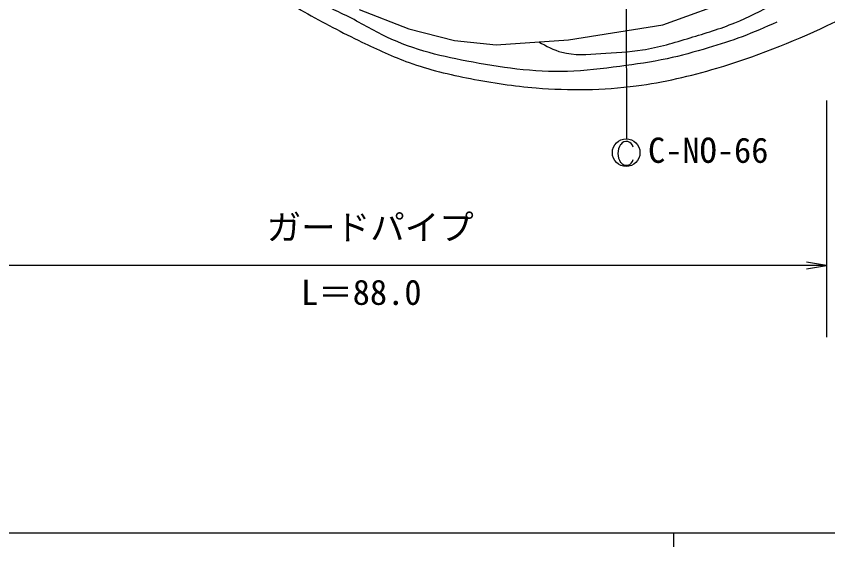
# Model space of a CAD drawing. Units: millimetres, scale not verified. Extents: x -59927063 to 680000, y 20000 to 2888253.
# Drawn here: x 220374 to 279165, y 204000 to 242469 of the extents above; entities that cross this region are included whole.
import ezdxf
from ezdxf.enums import TextEntityAlignment as Align

# ---------------------------------------------------------------- set-up
doc = ezdxf.new("R2010")
doc.units = ezdxf.units.MM
doc.header["$LTSCALE"] = 1000
for name, color, linetype, lineweight in [('M-BGD', 7, 'Continuous', 25), ('M-STR-STR3', 7, 'Continuous', 25), ('M-STR-STRC', 7, 'Continuous', 25), ('M-TTL-BAND', 7, 'Continuous', 25)]:
    doc.layers.add(name, color=color, linetype=linetype, lineweight=lineweight)
doc.styles.add('ＭＳ ゴシック', font='')
doc.styles.get('ＭＳ ゴシック').set_extended_font_data('MS Gothic')

# ---------------------------------------------------------------- blocks, each defined once
blk = doc.blocks.new('open_arrow')
at = {"color": 0, "linetype": 'Continuous', "lineweight": -2}
blk.add_lwpolyline([(7.5, 1.25), (0, 0), (7.5, -1.25)], dxfattribs=at)

msp = doc.modelspace()

# ---------------------------------------------------------------- linework, layer by layer
at = {"layer": 'M-BGD'}
for p, q in [((267206, 241842), (273384, 244089)), ((245209, 242965), (248813, 241561)), ((260373, 240765), (267206, 241842)), ((248813, 241561), (252136, 240719)), ((252136, 240719), (255131, 240391)), ((255131, 240391), (260373, 240765))]:
    msp.add_line(p, q, dxfattribs=at)
for points, knots in [([(233047, 248803), (233590, 248198), (234132, 247593), (234740, 247063), (235472, 246425), (236300, 245897), (237122, 245367), (238489, 244487), (239842, 243601), (241241, 242790), (242599, 242002), (244001, 241285), (245418, 240597), (246536, 240054), (247662, 239529), (248828, 239111), (250271, 238592), (251774, 238237), (253286, 237945), (254858, 237642), (256440, 237408), (258035, 237275), (260448, 237074), (262890, 237104), (265290, 237421), (267263, 237681), (269208, 238136), (271117, 238703), (273866, 239519), (276542, 240568), (279130, 241791), (280796, 242578), (282425, 243438), (284054, 244297)], [0, 0, 0, 0, 1, 1, 1, 2, 2, 2, 3, 3, 3, 4, 4, 4, 5, 5, 5, 6, 6, 6, 7, 7, 7, 8, 8, 8, 9, 9, 9, 10, 10, 10, 11, 11, 11, 11]), ([(275464, 242033), (274637, 241669), (273810, 241304), (272965, 240986), (272158, 240683), (271336, 240423), (270509, 240175), (269520, 239878), (268526, 239600), (267519, 239385), (266391, 239144), (265248, 238982), (264102, 238829), (262837, 238661), (261570, 238505), (260300, 238466), (257865, 238393), (255419, 238753), (253017, 239214), (251967, 239415), (250925, 239636), (249899, 239940), (248848, 240251), (247814, 240650), (246845, 241136), (245859, 241630), (244940, 242213), (243897, 242695), (243430, 242911), (242938, 243107), (242616, 243464), (242369, 243738), (242221, 244107), (242074, 244476)], [0, 0, 0, 0, 1, 1, 1, 2, 2, 2, 3, 3, 3, 4, 4, 4, 5, 5, 5, 6, 6, 6, 7, 7, 7, 8, 8, 8, 9, 9, 9, 10, 10, 10, 11, 11, 11, 11]), ([(258223, 240612), (258769, 240312), (259314, 240012), (259894, 239855), (260786, 239612), (261759, 239706), (262713, 239769), (263743, 239837), (264751, 239869), (265746, 240025), (266906, 240207), (268047, 240557), (269185, 240901), (270283, 241233), (271377, 241559), (272431, 241990), (273401, 242387), (274336, 242872), (275272, 243357)], [0, 0, 0, 0, 1, 1, 1, 2, 2, 2, 3, 3, 3, 4, 4, 4, 5, 5, 5, 6, 6, 6, 6])]:
    msp.add_open_spline(points, degree=3, knots=knots, dxfattribs=at)
at = {"layer": 'M-STR-STR3'}
for p, q in [((279063, 236358), (279063, 219203)), ((279063, 224395), (205043, 224395))]:
    msp.add_line(p, q, dxfattribs=at)
at = {"layer": 'M-STR-STRC'}
msp.add_line((264520, 259374), (264594, 233574), dxfattribs=at)
msp.add_circle((264561, 232574), 1000, dxfattribs=at)
for centre, radius, start, end in [((265111, 232524), 1151, 145.6197, 214.38045), ((264570, 232887), 499, 10.09099, 144.85137), ((264570, 232162), 499, 215.14878, 349.90886)]:
    msp.add_arc(centre, radius, start, end, dxfattribs=at)
at = {"layer": 'M-TTL-BAND'}
for p, q in [((40000, 205000), (579000, 205000)), ((268000, 205000), (268000, 204000))]:
    msp.add_line(p, q, dxfattribs=at)

# ---------------------------------------------------------------- block references
at = {"layer": 'M-STR-STR3', "xscale": 193, "yscale": 193, "rotation": 180}
msp.add_blockref('open_arrow', (279063, 224395), dxfattribs=at)

# ---------------------------------------------------------------- texts
at = {"layer": 'M-STR-STR3', "style": 'ＭＳ ゴシック'}
for s, p in [('ガードパイプ', (238519, 228081)), ('L＝88.0', (241002, 223371))]:
    msp.add_text(s, height=1833, dxfattribs=at).set_placement(p, align=Align.TOP_LEFT)
at = {"layer": 'M-STR-STRC', "style": 'ＭＳ ゴシック'}
msp.add_text('C-NO-66', height=1833, dxfattribs=at).set_placement((266140, 233670), align=Align.TOP_LEFT)

doc.saveas('drawing.dxf')
